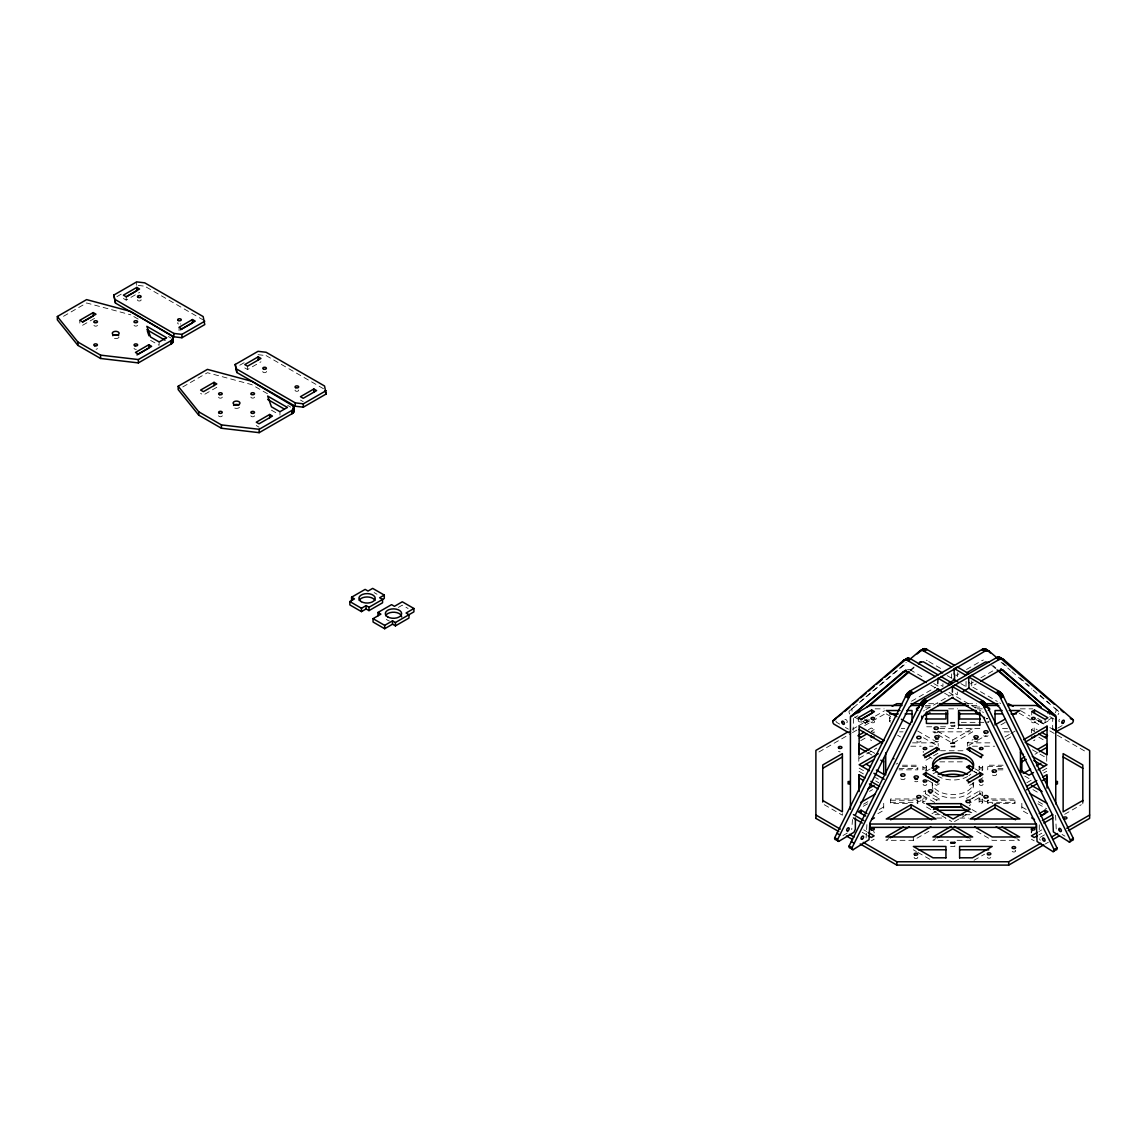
<?xml version="1.0" encoding="UTF-8"?>
<svg xmlns="http://www.w3.org/2000/svg" width="1147" height="1147" viewBox="0 0 1147 1147"><rect width="100%" height="100%" fill="white"/><g stroke="black" fill="none" stroke-linecap="round" stroke-linejoin="round"><path stroke-width="0.75" stroke-dasharray="5 3.75" d="M853.468 718.309L853.167 730.381M1039.282 829.654L1039.297 824.836M1055.598 815.245L1056.272 830.256M852.493 819.503L851.719 829.668M866.903 824.607L866.114 837.97M942.934 683.698L942.92 686.48L940.024 684.788M951.637 678.078L951.652 673.891M957.329 691.999L957.315 694.781L954.404 693.089M957.329 676.773L957.344 672.601M966.032 686.379L966.061 680.816M971.738 680.902L971.71 686.48L976.24 683.856M1053.677 729.965L1052.659 728.531L1052.702 718.897M866.831 721.635L865.455 723.097L861.712 721.219M849.784 714.022A2.624 1.52 60 0 1 849.095 711.255L906.445 663.066M853.999 707.068L851.318 709.348L854.214 707.685M859.347 702.494L906.216 662.464M910.101 670.249L914.159 666.794M910.302 670.88L914.36 667.425M923.507 710.997L924.41 710.423M63.515 316.3L86.599 302.966L130.83 314.837M116.879 296.657L121.453 294.033M94.498 318.407L82.584 325.275L79.817 323.669L79.817 320.314M123.403 298.507L126.184 300.113L139.576 292.37M182.789 386.94L207.421 372.718L251.637 384.589L268.169 394.124M239.78 365.219L244.354 362.581M216.797 387.299L203.406 395.027L200.625 393.421M244.784 367.929L247.566 369.535L260.957 361.807M398.382 607.408L402.296 605.143L408.103 608.498M854.902 717.448L857.884 715.728M858.286 717.764L858.286 721.119L861.067 722.725L868.508 718.423M852.508 729.248L857.096 726.61M858.616 725.721L869.297 719.556M875.405 716.029L884.552 710.753M864.594 722.897L869.01 721.262L866.1 722.94M865.096 723.069L867.992 721.391M865.455 723.097L869.469 720.803M818.944 751.988L850.988 733.478M852.508 732.603L857.096 729.965M864.723 725.549L886.086 713.219M911.521 701.233L935.723 687.254M955.924 675.597L958.949 673.848M966.52 669.49L980.126 661.618M868.379 729.707L871.347 727.987L874.129 729.592L874.129 732.947L871.347 731.342M871.161 731.313L874.129 729.592M860.737 740.675L865.196 738.094M925.916 709.549L951.637 694.695L954.533 696.387M970.319 683.913L973.344 682.164M980.9 677.791L994.521 669.934M859.146 758.267L876.709 748.116M937.472 731.141L952.77 739.973L972.656 728.488L972.656 731.843L952.77 743.328L932.884 731.843L972.656 731.843M869.526 791.373L872.595 789.609M925.987 760.174L939.379 752.446L939.379 749.091M967.351 746.21L967.351 742.855L973.201 739.471M863.533 804.176L867.935 801.638M1000.915 724.861L1005.302 722.338M863.218 806.327L867.605 803.803M968.814 745.364L976.14 741.134M977.602 740.288L986.391 735.213M925.858 771.458L930.332 768.877M933.099 773.838L937.572 771.257M879.319 809.481L883.706 806.958M1004.973 736.933L1009.374 734.395M1010.837 733.564L1015.224 731.026M877.856 813.682L883.706 810.298L883.706 799.76M1006.435 739.442L1010.837 736.904M843.002 835.532L847.332 833.023M1031.411 732.947L1031.411 729.592L1034.178 727.987L1037.16 729.707M1041.175 721.922C1043.067 726.883 1049.347 717.936 1052.043 718.194M939.336 783.774L936.554 785.38L926.145 779.358M1037.691 718.423L1045.132 722.725L1047.899 721.119M1057.749 728.144L1062.079 725.635M936.239 799.975L939.006 798.369L939.006 801.724L922.833 792.247L925.615 790.641L925.615 793.996L922.833 795.602L936.239 803.33M871.347 840.823L874.129 839.217M969.588 785.394L977.029 781.107M978.52 780.247L982.979 777.666L980.198 776.06M888.853 838.629L885.914 840.321L913.299 840.321L930.862 830.184M931.923 813.739L936.382 811.158M1035.01 754.253L1037.935 752.561M966.477 798.398L979.882 790.67L982.649 792.276L982.649 795.631L969.258 803.359M969.258 800.004L982.649 792.276M972.427 798.312L979.882 794.025L982.649 795.631M954.519 821.539L970.262 812.449M1042.537 770.727L1047.039 768.117M1026.823 782.727L1032.945 779.2M1043.655 773.006L1046.724 771.243M935.938 838.557L932.884 840.321L948.44 840.321M974.032 860.279L984.613 854.171M1064.66 814.313L1081.291 804.707M1038.852 831.561L1041.82 829.84M1038.852 834.916L1041.82 833.195M1040.143 837.382L1044.602 834.801M1045.347 843.948L1048.415 842.185M981.646 660.744L983.423 659.998M1040.472 721.492C1035.841 721.176 1040.788 719.599 1043.383 723.198M907.463 669.404L909.542 669.576M928.697 703.699L937.558 703.699M967.724 703.699L976.584 703.699M925.328 705.491L932.497 705.491M971.91 705.491L979.065 705.491M925.142 707.054L930.461 707.054M974.821 707.054L980.14 707.054M875.161 708.846L884.122 708.846M948.612 708.846L957.573 708.846M977.287 708.846L982.649 708.846M1020.271 708.846L1032.816 708.846M961.329 722.352L988.757 722.352M950.72 723.097L954.82 723.097M950.72 725.664L954.82 725.664M931.708 726.782L926.403 726.782L926.403 723.427M940.554 726.782L947.623 726.782M901.313 728.488L904.739 728.488M939.794 728.488L979.782 728.474L979.782 725.119M1002.507 728.488L1007.639 728.488M899.606 731.843L903.033 731.843M1004.213 731.843L1009.346 731.843M912.525 742.855L938.189 742.855L938.189 746.21M967.351 742.855L993.015 742.855M950.72 743.643L954.82 743.643M910.804 746.21L921.07 746.21M929.629 746.21L933.056 746.21M950.72 746.21L954.82 746.21M972.484 746.21L977.617 746.21M984.456 746.21L994.721 746.21M939.78 761.852L965.917 761.852M902.474 765.221L917.786 765.221L917.786 769.838L899.062 769.838M1003.066 765.221L987.739 765.221L987.739 769.838M902.474 766.483L917.786 766.483M987.739 766.483L1004.772 766.483M899.062 768.576L917.786 768.576M997.962 768.576L1006.478 768.576M997.962 769.838L1006.478 769.838M917.786 798.972L890.559 798.972L890.559 803.588L907.578 803.588M991.151 798.972L1014.98 798.972L1014.98 803.588L994.549 803.588M890.559 800.233L917.786 800.233L917.786 803.588L914.388 803.588M1014.98 800.233L987.739 800.233L987.739 803.588L992.858 803.588M890.559 802.327L917.786 802.327M987.739 802.327L1014.98 802.327M957.085 840.321L972.656 840.321L969.602 838.557M940.454 750.74L965.172 750.755M935.077 814.7L942.131 814.7M965.086 814.714L972.154 814.728M936.841 818.04L945.673 818.055M959.795 818.069L968.613 818.069M138.271 285.431L144.723 286.191M258.046 354.681L264.498 355.427M926.289 660.17L927.192 660.629M909.987 669.748L924.597 678.207M1049.806 716.588L1055.756 720.029M1020.758 710.767L1029.949 716.072M1036.071 719.613L1043.727 724.029M1049.849 727.556L1054.437 730.209M1019.239 713.233L1040.659 725.607M1049.849 730.911L1086.582 752.131M1031.411 729.592L1034.379 731.313M1038.852 737.234L1044.802 740.675M1032.4 749.808L1047.039 758.267M1024.744 776.075L1029.002 778.541M1032.945 789.609L1037.533 792.262M917.686 731.026L938.189 742.855M266.118 355.613L324.544 389.349M886.244 713.878L892.309 717.377M1038.264 801.638L1044.114 805.022M146.271 287.08L203.162 319.927M923.55 737.75L936.726 745.364M1037.935 803.803L1046.724 808.864M975.251 768.906L979.724 771.487M973.975 771.372L976.943 773.092M973.774 771.401L976.742 773.121M897.628 735.241L900.567 736.933M1021.834 806.958L1026.221 809.481M929.056 756.676L932.038 758.396M1027.683 813.682L1021.834 810.298L1021.834 799.76M300.442 400.059L303.209 401.665M133.826 316.572L139.834 320.042M168.38 336.515L171.376 338.25M287.696 405.407L290.693 407.142M1031.411 839.217L1034.178 840.823M870.53 750.898L874.917 753.436M971.996 809.538L976.484 812.133M867.605 752.561L871.992 755.099M967.509 810.298L974.993 814.628M1016.686 838.629L1019.611 840.321L992.241 840.321L974.678 830.184M150.615 340.415L159.132 345.319L159.132 341.964M271.438 410.167L278.535 414.253M933.056 794.943L939.006 798.369M859.146 768.117L863.576 770.684M875.39 777.494L878.344 779.2M926.518 807.015L951.623 821.51M863.404 773.895L858.816 771.243L858.816 774.598M875.648 780.964L878.702 782.727M256.283 425.551L259.05 427.157M913.356 849.798L916.381 851.547M917.901 852.422L931.507 860.279M824.249 804.707L842.4 815.187L842.4 811.832M863.72 829.84L866.688 831.561M862.229 832.335L868.379 835.747M374.123 592.583L377.019 594.246M928.712 661.518L942.433 669.504M972.914 687.239L997.288 701.434M947.15 675.612L951.723 678.278M960.856 683.598L966.964 687.139M933.744 683.526L939.837 687.067M948.985 692.387L980.986 711.011M930.848 685.203L935.407 687.856M944.554 693.175L950.648 696.731M864.623 719.542L867.505 721.219M1062.093 834.486L1064.975 836.163M854.515 717.033L860.279 720.388M839.661 724.101L836.78 722.424A2.624 1.52 60 0 1 835.905 721.09M845.425 727.456L848.321 729.134M1033.246 690.164L1058.91 711.627A2.624 1.505 -59.7 0 1 1058.021 714.624M1052.659 728.531L1055.555 730.223M1038.365 720.732L1042.881 723.356M1052.76 729.048L1055.813 731.069M1038.522 721.062L1042.523 723.399M982.506 711.9L983.409 712.488M999.725 702.896L1000.6 703.641M1002.693 662.808L1008.041 667.454M1020.084 677.92L1029.461 686.049M1040.171 695.354L1049.548 703.484M1054.896 708.143L1058.91 711.627M1001.13 662.278L1010.493 670.407M1011.84 671.568L1031.913 689.003M993.245 665.805L995.911 668.113M991.682 665.26L995.682 668.744M1040.272 840.307L1039.497 838.83M1082.811 800.491L1082.811 803.846M1046.724 756.26L1046.724 763.285M1045.132 719.37L1045.132 722.725M1034.178 727.987L1034.178 731.342M1031.726 711.627L1031.726 714.982M1031.268 829.08L1031.268 832.435M982.707 766.483A1.792 1.032 0 0 1 979.997 767.386A1.792 1.032 0 0 1 979.997 765.579A1.792 1.032 0 0 1 982.707 766.483L982.707 769.838A1.792 1.032 0 0 1 979.997 770.741A1.792 1.032 0 0 1 979.997 768.934A1.792 1.032 0 0 1 982.707 769.838M982.707 798.972L982.707 802.327A1.792 1.032 0 0 1 979.997 803.215A1.792 1.032 0 0 1 979.997 801.423A1.792 1.032 0 0 1 982.707 802.327M979.882 790.67L979.882 794.025M979.108 766.483L979.108 769.838M979.108 798.972L979.108 802.327M973.301 786.082L973.301 782.727A20.531 11.857 0 0 1 952.77 794.584A20.531 11.857 0 0 1 932.239 782.727L932.239 786.082M958.577 725.119L958.577 728.474M954.82 845.712L954.82 846.5L950.72 846.5L950.72 845.712M952.77 739.973L952.77 743.328M926.432 766.483L926.432 769.838A1.792 1.032 0 0 1 923.736 770.741A1.792 1.032 0 0 1 923.736 768.934A1.792 1.032 0 0 1 926.432 769.838M922.833 766.483L922.833 769.838M922.833 798.972L922.833 802.327M913.299 836.966L913.299 840.321M889.642 717.836L889.642 721.191M861.067 719.37L861.067 722.725M858.816 756.26L858.816 763.285M279.954 411.73L279.954 415.071M247.566 366.18L247.566 369.535M179.061 327.282L179.061 330.637M136.665 281.89L136.665 285.245M126.184 296.758L126.184 300.113M1059.484 721.75A1.792 1.032 -59.7 0 1 1059.498 719.212M1056.014 709.921A2.624 1.505 -59.7 0 1 1055.312 712.674M852.106 711.197A2.624 1.52 60 0 1 852.006 709.577M844.909 719.714A1.792 1.032 60 0 1 847.103 720.99A1.792 1.032 60 0 1 845.999 722.553M266.333 371.37A1.792 1.032 0 0 1 264.599 372.675A1.792 1.032 0 0 1 262.864 371.37M298.607 389.994A1.792 1.032 0 0 1 296.858 391.299A1.792 1.032 0 0 1 295.123 389.994M254.505 397.077A1.792 1.032 0 0 1 252.698 398.109A1.792 1.032 0 0 1 250.906 397.077M254.505 415.759A1.792 1.032 0 0 1 252.698 416.791A1.792 1.032 0 0 1 250.906 415.759M222.231 415.701A1.792 1.032 0 0 1 220.439 416.748A1.792 1.032 0 0 1 218.633 415.701M239.494 407.4A3.427 1.979 0 0 1 233.558 407.4M222.231 397.134A1.792 1.032 0 0 1 220.439 398.167A1.792 1.032 0 0 1 218.633 397.134M97.423 325.375A1.792 1.032 0 0 1 95.688 326.149A1.792 1.032 0 0 1 93.954 325.375M136.321 349.305A1.792 1.032 0 0 1 134.056 348.301M119.016 337.175A3.427 1.979 0 0 1 115.704 338.637A3.427 1.979 0 0 1 112.406 337.175M137.525 325.332A1.792 1.032 0 0 1 135.79 326.106A1.792 1.032 0 0 1 134.056 325.332M97.366 348.53A1.792 1.032 0 0 1 96.09 349.262M141.038 299.668A1.792 1.032 0 0 1 139.303 300.987A1.792 1.032 0 0 1 137.568 299.668M180.739 323.87A1.792 1.032 0 0 1 180.366 324.028M178.574 324.028A1.792 1.032 0 0 1 177.914 322.608M917.672 857.253A1.792 1.032 0 0 1 915.937 858.558A1.792 1.032 0 0 1 914.202 857.253M1015.109 850.228A1.792 1.032 0 0 1 1015.109 851.691A1.792 1.032 0 0 1 1012.572 851.691A1.792 1.032 0 0 1 1012.572 850.228M1034.852 739.715A1.792 1.032 0 0 1 1033.519 740.718M982.176 799.703A1.792 1.032 0 0 1 979.624 799.703A1.792 1.032 0 0 1 979.624 798.24A1.792 1.032 0 0 1 982.176 798.24M871.577 740.632A1.792 1.032 0 0 1 870.673 739.729M990.779 857.469A1.792 1.032 0 0 1 989.044 858.243A1.792 1.032 0 0 1 987.309 857.469M890.545 722.08A1.792 1.032 0 0 1 890.545 720.287M873.383 831.532A1.792 1.032 0 0 1 874.043 832.951M840.149 751.844A1.792 1.032 0 0 1 838.586 751.328M972.599 783.014A20.531 11.857 0 0 1 960.627 797.036A20.531 11.857 0 0 1 934.991 792.004M932.941 789.15A20.531 11.857 0 0 1 932.941 783.014M890.545 718.739A1.792 1.032 0 0 1 890.545 716.932M923.364 798.24A1.792 1.032 0 0 1 925.901 798.24A1.792 1.032 0 0 1 925.901 799.703A1.792 1.032 0 0 1 923.364 799.703M924.64 803.359A1.792 1.032 0 0 1 922.905 802.054A1.792 1.032 0 0 1 925.529 801.423M1031.511 832.951A1.792 1.032 0 0 1 1032.171 831.532M938.26 731.198A2.179 1.262 0 0 1 936.153 732.775A2.179 1.262 0 0 1 934.059 731.198M1034.938 721.248A1.792 1.032 0 0 1 1033.375 722.796A1.792 1.032 0 0 1 1031.813 721.248M921.041 800.133A2.179 1.262 0 0 1 918.876 801.38A2.179 1.262 0 0 1 916.697 800.119M989.345 721.105A2.738 1.577 0 0 1 987.682 721.836M986.262 718.782A2.738 1.577 0 0 1 987.682 718.782M920.969 741.177A2.179 1.262 0 0 1 918.876 742.109A2.179 1.262 0 0 1 916.783 741.177M988.04 735.643A2.179 1.262 0 0 1 985.947 736.575A2.179 1.262 0 0 1 983.854 735.643M874.358 721.248A1.792 1.032 0 0 1 872.795 722.811A1.792 1.032 0 0 1 871.247 721.248M988.126 800.133A2.179 1.262 0 0 1 985.947 801.38A2.179 1.262 0 0 1 983.768 800.119M926.762 784.362A1.792 1.032 0 0 1 924.955 785.394A1.792 1.032 0 0 1 923.163 784.362M970.878 774.053A20.531 11.857 0 0 1 968.828 775.745M967.609 776.505A20.531 11.857 0 0 1 935.307 774.053M996.399 774.096A2.179 1.262 0 0 1 994.291 775.673A2.179 1.262 0 0 1 992.198 774.096M905.012 778.397A2.179 1.262 0 0 1 902.832 779.645A2.179 1.262 0 0 1 900.667 778.397M917.786 781.379A2.179 1.262 0 0 1 914.718 781.379M977.588 741.22A2.179 1.262 0 0 1 974.52 741.22M938.475 741.206A2.179 1.262 0 0 1 935.407 741.206M897.599 763.142A2.179 1.262 0 0 1 896.065 764.017M970.19 804.391A2.179 1.262 0 0 1 969.186 805.811M983.022 784.362A1.792 1.032 0 0 1 981.23 785.394A1.792 1.032 0 0 1 979.423 784.362M923.407 752.389A1.792 1.032 0 0 1 923.407 751.357M987.682 718.481A2.738 1.577 0 0 1 986.262 718.481M389.407 621.014A8.158 4.717 0 0 1 386.424 619.294M954.82 722.309L950.72 722.309L950.72 726.452L954.82 726.452L954.82 722.309M954.82 742.855L950.72 742.855L950.72 746.998L954.82 746.998L954.82 742.855M923.364 767.214A1.792 1.032 0 0 0 926.375 766.755A1.792 1.032 0 0 0 924.167 765.479A1.792 1.032 0 0 0 923.364 767.214"/><path stroke-width="1.5" d="M859.146 791.53L859.146 774.626L864.996 777.996M1047.039 726.166L1047.039 754.912L1025.088 742.238L1047.039 729.521L1047.039 726.166L1023.626 739.7M952.397 692.157L952.426 686.58L955.322 684.902L982.549 700.745L986.32 704.43L1056.989 847.963A2.624 1.52 60 0 1 1055.885 849.941L1052.989 851.619L1037.06 841.511L1036.401 824.908L983.38 717.262L979.61 713.577L952.182 697.62M968.857 673.705L957.243 666.937L954.333 668.615L954.032 674.035M968.713 682.565L968.728 676.988L971.638 675.311L998.865 691.168L1002.621 694.853L1073.291 838.371A2.624 1.52 60 0 1 1072.187 840.364L1069.291 842.027L1053.362 831.919L1052.702 815.316L999.682 707.685L995.911 703.986L968.484 688.028M855.404 817.983L855.347 829.209L853.985 832.263L838.701 841.382L835.805 839.69A2.624 1.505 -59.7 0 1 834.715 837.697L907.033 693.605L910.073 690.967L982.592 649.145L985.803 649.059L990.42 652.987M954.562 674.207L954.533 679.77L948.727 683.125M968.957 682.508L968.928 688.085L963.122 691.44M980.785 681.232L999.84 670.292L1003.037 670.221L1055.641 715.785L1056.287 731.528L1072.201 723.169A2.624 1.505 -59.7 0 0 1073.305 719.929L1003.697 659.496L1001.618 658.751L998.994 659.611L927.364 700.975L924.324 703.613L852.02 847.705A2.624 1.505 -59.7 0 0 853.096 849.698L869.01 839.676L869.813 823.087L923.521 715.785L927.306 712.115L953.028 697.261M57.35 316.5L77.91 342.035L100.592 355.14L138.357 359.556L171.649 340.344L173.054 338.924L173.197 336.774L130.83 311.482L86.599 299.611L57.35 316.5L57.35 319.855L77.91 345.39L100.592 358.481L138.357 362.911L171.649 343.699L173.283 341.749L172.523 339.125M178.172 386.252L198.718 411.787L221.414 424.892L259.165 429.308L292.471 410.096L293.876 408.69L294.019 406.525L251.637 381.234L207.421 369.377L178.172 386.252L178.172 389.607L198.718 415.142L221.414 428.247L259.165 432.663L292.471 413.45L294.205 410.97L292.815 408.418M850.529 731.213L849.798 732.517L848.293 732.489L833.883 724.101A2.624 1.52 60 0 1 832.794 720.846L903.306 660.6L907.148 658.364L910.933 659.066L938.16 674.909M838.701 841.382A2.624 1.505 -59.7 0 1 837.625 839.403L910.345 694.838L985.502 650.836L988.7 650.765L997.331 658.163M853.096 849.698L850.199 847.991A2.624 1.505 -59.7 0 1 849.11 846.013L919.736 704.616L923.564 699.856L996.083 657.919L999.109 657.059L1054.337 704.287M855.433 814.771L909.141 707.47L912.912 703.799L938.633 688.96M841.927 713.835L835.016 718.94M844.608 711.541L849.97 706.968M852.651 704.688L857.999 700.114M860.68 697.82L866.028 693.247M868.709 690.953L874.071 686.379M876.738 684.099L882.1 679.526M884.781 677.232L907.148 658.364M910.231 659.023L920.209 650.593L922.546 650.392L951.551 666.995M917.156 653.919L923.12 648.915L925.887 648.844L954.462 665.317M903.248 671.769L850.587 716.76L906.159 670.092L903.248 671.769L907.076 671.425L926.274 682.537M866.888 707.169L908.754 671.411M850.429 809.295L850.429 716.674L869.799 705.491L908.954 672.042M918.417 663.955L921.113 661.647M919.564 662.177L923.378 661.833L942.576 672.945M113.84 295.066L136.665 281.89L144.723 282.836L203.162 316.572L204.768 324.572L181.943 337.734L173.871 336.788L115.474 303.08L113.84 295.066L115.474 303.08M93.208 312.586L79.817 320.314L82.584 321.92L95.99 314.192L93.208 312.586L93.208 315.941L82.785 321.949M136.808 287.41L123.403 295.152L126.184 296.758L139.576 289.015L136.808 287.41L136.808 290.765L126.385 296.786M148.852 344.717L135.461 352.444L138.242 354.05L151.633 346.322L148.852 344.717L148.852 348.071L136.952 354.939M192.452 319.54L179.061 327.282L181.828 328.888L195.234 321.146L192.452 319.54L192.452 322.895L180.538 329.777M115.474 299.725L173.871 333.447L181.943 334.379L204.768 321.217M235.221 364.488L258.046 351.326L266.118 352.272L324.544 385.994L326.149 393.995L303.324 407.171L295.252 406.224L236.856 372.503L235.221 364.488L236.856 372.503M214.03 382.338L200.625 390.066L203.406 391.672L216.797 383.944L214.03 382.338L214.03 385.693M258.19 356.846L244.784 364.574L247.566 366.18L260.957 358.452L258.19 356.846L258.19 360.201M269.674 414.468L256.283 422.196L259.05 423.802L272.456 416.074L269.674 414.468L269.674 417.823M313.834 388.976L300.442 396.704L303.209 398.31L316.615 390.582L313.834 388.976L313.834 392.331M236.856 369.148L295.252 402.869L303.324 403.816L326.149 390.64M351.584 600.555L351.584 597.214L365.133 589.386L368.029 591.063L372.66 588.382L384.288 595.092L384.288 598.447L369.004 607.265L366.094 605.587L361.463 608.268L349.849 601.558L349.849 604.913L361.463 611.623L366.094 608.942L369.004 610.62L382.553 602.792L382.553 599.437L379.643 597.759L384.288 595.092M349.849 601.558L354.48 598.877L351.584 597.214M377.994 615.81L377.994 612.455L391.557 604.641L394.453 606.319L402.296 601.788L413.909 608.498L413.909 611.853L395.428 622.52L392.518 620.842L384.675 625.373L373.062 618.663L373.062 622.018L384.675 628.728L392.518 624.197L395.428 625.875L408.977 618.047L408.977 614.692L406.067 613.014L413.909 608.498M373.062 618.663L380.904 614.132L377.994 612.455M919.607 651.023L923.822 648.672M903.306 660.6L907.894 658.192M921.299 650.292L924.195 648.614M903.908 660.185L908.295 658.192M921.701 650.277L924.597 648.6M905.399 659.855L908.711 658.22M922.116 650.306L925.012 648.629M905.815 659.898L909.141 658.306M922.546 650.392L925.443 648.715M922.977 650.507L925.887 648.844M906.23 659.969L909.585 658.421M906.675 660.099L910.03 658.593M923.421 650.679L926.332 649.001M924.324 651.152L927.235 649.474M907.119 660.271L908.023 660.744L910.933 659.066M832.794 720.846L835.704 719.169M871.677 710.022L858.286 717.764L861.067 719.37L874.458 711.627L871.677 710.022L871.677 713.377L861.254 719.398M847.934 731.886L815.89 750.396L815.89 818.413M892.18 706.337L896.768 703.699L902.087 703.699M863.906 732.288L857.956 735.729L860.737 737.32M966.391 672.931L985.445 661.977L989.244 662.335M859.447 738.209L866.888 733.922M822.729 768.318L842.4 756.963M925.457 715.37L929.988 712.746M878.33 753.694L859.146 764.762L869.483 770.741M862.1 766.411L873.914 759.601M968.728 676.988L995.954 692.831L998.865 691.168M952.426 686.58L979.653 702.423L982.549 700.745M995.954 692.831L996.858 693.419L999.768 691.741M979.653 702.423L980.556 703.011L983.452 701.333M996.858 693.419L1000.213 692.1M980.556 703.011L983.897 701.677M981 703.355L984.341 702.064M997.302 693.763L1000.643 692.473M997.747 694.15L1001.073 692.903M981.431 703.742L984.771 702.48M998.162 694.566L1001.489 693.347M981.861 704.158L985.187 702.939M998.578 695.025L1001.89 693.82M982.276 704.602L985.574 703.412M982.678 705.09L985.961 703.914M998.98 695.498L1002.263 694.322M999.367 696L1002.621 694.853M983.065 705.591L986.32 704.43M1069.291 842.027A2.624 1.52 60 0 0 1070.395 840.048L1000.055 697.061L1002.965 695.397M1052.989 851.619A2.624 1.52 60 0 0 1054.079 849.64L983.753 706.652L986.664 704.975M1000.657 698.193L1003.568 696.516M984.355 707.785L987.266 706.108M936.612 747.486L923.206 755.213L925.987 756.819L939.379 749.091L936.612 747.486L936.612 750.841L924.697 757.708M867.992 788.907L874.114 785.38M860.608 802.513L875.247 794.068M996.514 724.044L1005.302 718.983M1012.629 714.753L1019.941 710.523L1009.274 710.523M931.808 768.017L936.282 765.45L939.063 767.056L933.099 770.483M925.944 772.677L923.163 774.282L936.554 782.025L939.336 780.419L925.944 772.677L925.944 776.032L937.845 782.914M867.017 813.61L861.067 810.169L858.286 811.775L865.727 816.062M980.255 756.848L983.022 755.242L969.631 747.514L966.849 749.12L981.531 757.737M1034.508 710.022L1031.726 711.627L1045.132 719.37L1047.899 717.764L1034.508 710.022L1034.508 713.377M933.3 770.512L936.282 768.805L936.282 765.45M871.677 819.503L874.458 817.897M973.774 768.046L969.301 765.479L966.52 767.071L972.484 770.512M911.134 804.635L886.244 819.001L936.024 819.001L911.134 804.635L911.134 807.99L931.636 819.818M890.646 819.818L911.134 807.99M968.297 782.942L982.979 774.311L980.198 772.705L966.806 780.447L969.588 782.053M1044.802 737.32L1047.584 735.729L1041.619 732.288M903.492 826.829L885.914 836.966L913.299 836.966L930.862 826.829M933.414 809.524L937.873 806.958L962.276 806.958M1024.758 756.805L1021.834 758.497L1021.834 772.548M1037.935 749.206L1046.724 744.131L1046.724 754.669M890.316 837.783L909.342 826.801M1021.834 761.852L1026.221 759.314M1039.397 751.715L1046.724 747.486M1023.296 773.465L1030.608 769.236M1036.472 765.852L1040.859 763.314M1033.519 772.576L1029.002 775.186L1020.472 770.254M1038.021 769.967L1047.039 764.762L1032.271 756.231M951.236 826.37L932.884 836.966L972.656 836.966L954.304 826.37M937.472 837.668L952.77 828.837L968.068 837.668M995.051 804.635L970.161 819.001L1019.941 819.001L995.051 804.635L995.051 807.99L974.563 819.818M1026.551 786.455L1036.802 780.534M1042.652 777.164L1047.039 774.626L1047.039 788.147M1026.551 789.81L1036.802 783.888M1042.652 780.505L1047.039 777.981M1039.168 813.61L1045.132 810.169L1047.899 811.775L1040.458 816.062M1040.659 816.105L1045.132 813.524L1045.132 810.169M1042.351 820.592L1052.774 814.585M1082.811 800.491L1063.14 811.832L1063.14 753.622L1082.811 764.963L1082.811 802.068M1043.842 823.087L1052.774 817.94M1037.361 832.421L1031.411 835.862L1034.178 837.468L1037.361 835.776M863.232 842.357L896.839 861.755L1008.7 861.755L1040.773 843.231M1051.469 837.066L1057.577 833.539M1066.739 828.249L1089.65 815.015M860.178 843.948L896.839 865.11L1008.7 865.11L1043.827 844.823M1052.989 839.532L1059.097 836.005M1068.273 830.715L1089.65 818.37L1089.65 750.539L1055.971 731.098M1070.395 840.048L1073.291 838.371M1054.079 849.64L1056.989 847.963M910.947 703.699L919.822 703.699M939.336 703.699L965.946 703.699M985.459 703.699L997.876 703.699M869.799 705.491L902.044 705.491M910.99 705.491L919.951 705.491M937.873 705.491L968.326 705.491M986.234 705.491L998.779 705.491M1007.74 705.491L1036.401 705.491L1055.756 716.674L1055.756 803.961M899.994 710.523L886.244 710.523L896.868 716.66M906.876 710.523L912.037 710.523L912.037 722.151M929.945 710.523L947.623 710.523L947.623 723.556L926.403 723.427L926.403 712.144M976.255 710.523L958.577 710.523L958.577 725.234M1002.163 710.523L995.051 710.523L995.051 725.047M889.685 713.878L898.273 713.878M905.155 713.878L912.037 713.878M926.403 713.878L947.623 713.878M958.577 713.878L979.782 713.878M995.051 713.878L1002.163 713.878M1011.052 713.878L1016.385 713.878M925.357 718.997L945.931 718.997L945.931 712.516M980.183 718.997L959.609 718.997L959.609 712.516M958.577 725.119L979.782 725.119M939.78 758.497L965.917 758.497M960.928 803.66L926.518 803.674L953.1 819.001L970.262 809.094L960.928 803.66L960.985 807.087L968.713 811.56M931.679 807.015L960.985 807.087M967.509 810.298L937.873 810.298L937.873 806.958M918.503 849.798L945.931 849.798M959.609 849.798L988.757 849.798M945.931 857.798L933.013 857.798L913.356 846.457L945.931 846.457L945.931 857.913M959.609 857.798L972.513 857.798L992.184 846.457L959.609 846.457L959.609 857.913M943.895 814.7L963.322 814.714M1008.514 703.699L1013.116 706.351M1038.852 733.894L1046.093 738.209M1063.14 756.963L1082.811 768.318M975.538 712.746L980.083 715.37M1020.457 752.762L1023.411 754.468M1033.748 760.447L1044.085 766.411M1031.425 785.38L1042.136 791.559M901.413 719.284L910.517 724.531M1029.476 793.222L1047.039 803.359M972.283 770.54L969.301 768.82L969.301 765.479M1031.726 817.897L1034.508 819.503M859.146 729.521L882.573 743.055M995.051 807.99L1015.554 819.818M146.845 329.676L165.025 340.172M267.667 399.428L284.327 409.049M869.068 750.052L858.816 744.131L858.816 754.669M1002.048 826.829L1019.611 836.966L992.241 836.966L974.678 826.829M858.816 747.486L866.143 751.715M880.781 760.16L883.706 761.852M996.198 826.801L1015.224 837.783M866.143 764.16L870.53 766.698M876.394 770.081L883.706 774.311L883.706 758.497M873.914 773.293L884.251 779.272M870.86 781.379L879.649 786.455M863.533 780.505L859.146 777.981L859.146 774.626M869.397 783.888L878.172 788.964M853.411 814.585L863.834 820.592M853.411 817.94L862.343 823.087M822.729 800.491L842.4 811.832L842.4 753.622L822.729 764.963L822.729 802.068M868.179 832.421L874.129 835.862L871.347 837.468L868.179 835.776M815.89 815.015L840.321 829.123M849.497 834.414L854.071 837.066M815.89 818.37L838.801 831.589M846.443 836.005L852.551 839.532M954.333 668.615L965.946 675.368M953.243 679.153L957.817 681.82M940.927 676.529L952.555 683.282L949.644 684.96L938.031 678.207L937.73 683.612M908.023 660.744L935.249 676.587M936.941 688.745L941.515 691.412M985.101 648.815L989.302 651.195M999.496 657.116L1003.697 659.496M984.728 648.758L987.624 650.449M998.722 657.045L1002.019 658.765M984.327 648.743L987.223 650.435M998.306 657.088L1001.202 658.779M983.911 648.772L986.807 650.464M983.481 648.858L986.391 650.55M997.876 657.159L1000.772 658.851M983.036 648.973L985.947 650.664M997.431 657.288L1000.342 658.98M982.592 649.145L985.502 650.836M996.987 657.446L999.897 659.152M981.689 649.603L984.599 651.31M996.083 657.919L998.994 659.611M1003.639 670.637L1000.729 668.945L1055.641 715.785M1073.305 719.929L1070.395 718.237A2.624 1.505 -59.7 0 1 1070.481 718.71M910.073 690.967L912.969 692.659M924.468 699.269L927.364 700.975M909.17 691.541L912.066 693.247M923.564 699.856L926.461 701.548M908.725 691.885L911.621 693.591M923.12 700.2L926.016 701.892M922.675 700.588L925.572 702.279M908.281 692.272L911.191 693.964M907.851 692.688L910.761 694.394M922.245 701.003L925.156 702.695M921.83 701.448L924.726 703.14M907.435 693.132L910.345 694.838M907.033 693.605L909.944 695.311M921.428 701.921L924.324 703.613M921.041 702.423L923.952 704.115M906.646 694.107L909.557 695.813M906.288 694.638L909.198 696.329M920.683 702.939L923.579 704.645M905.944 695.182L908.854 696.874M920.338 703.484L923.249 705.176M905.341 696.301L908.238 697.993M919.736 704.616L922.632 706.308M851.332 841.554L854.228 843.26M836.937 833.252L839.848 834.944M834.715 837.697L837.625 839.403M849.11 846.013L852.02 847.705M1061.032 710.108L1063.713 712.43M998.578 670.436L1041.247 707.47L997.015 669.891M147.389 331.211L149.01 335.813M325.074 390.898L326.149 393.995M1020.457 749.421L1020.472 771.874M885.713 752.833L885.728 774.999M1046.724 776.361L1046.724 785.38M1008.7 861.755L1008.7 865.11M980.198 772.705L980.198 776.06M979.782 712.144L979.782 725.234M969.631 747.514L969.631 750.869M896.839 861.755L896.839 865.11M861.067 810.169L861.067 813.524M858.816 778.125L858.816 788.907M395.428 622.52L395.428 625.875M392.518 620.842L392.518 624.197M384.675 625.373L384.675 628.728M369.004 607.265L369.004 610.62M366.094 605.587L366.094 608.942M361.463 608.268L361.463 611.623M303.324 403.816L303.324 407.171M295.252 402.869L295.252 406.224M294.177 407.07L294.105 411.515M294.019 406.525L293.876 412.031M293.732 406.009L293.732 409.364M293.517 409.192L293.517 412.547M293.331 405.522L293.331 408.877M293.044 409.665L293.044 413.02M292.471 410.096L292.471 413.45M291.797 410.468L291.797 413.823M259.165 429.308L259.165 432.663M221.414 424.892L221.414 428.247M198.718 411.787L198.718 415.142M181.943 334.379L181.943 337.734M173.871 333.447L173.871 336.788M173.197 336.774L173.283 341.749M172.925 336.257L173.054 342.279M172.695 339.44L172.695 342.795M172.222 339.913L172.222 343.268M171.649 340.344L171.649 343.699M170.975 340.716L170.975 344.071M138.357 359.556L138.357 362.911M100.592 355.14L100.592 358.481M77.91 342.035L77.91 345.39M1047.741 712.975A1.792 1.032 -59.7 0 1 1049.534 711.943A1.792 1.032 -59.7 0 1 1049.534 714.008M858.171 712.832A1.792 1.032 60 0 1 859.734 711.943M233.558 405.421A3.427 1.979 0 0 1 238.949 405.02M112.75 335.67A3.427 1.979 0 0 1 118.671 335.67M1034.608 735.844A1.792 1.032 0 0 1 1034.15 737.191A1.792 1.032 0 0 1 1031.784 737.105M938.246 774.34A20.531 11.857 0 0 1 967.294 774.34M874.028 736.89A1.792 1.032 0 0 1 871.376 737.206A1.792 1.032 0 0 1 871.204 735.643M942.504 775.816A20.531 11.857 0 0 1 963.036 775.816M917.844 710.423A2.738 1.577 0 0 1 916.568 708.645A2.738 1.577 0 0 1 919.206 707.47M935.852 739.242A2.179 1.262 0 0 1 938.031 739.242M915.163 779.401A2.179 1.262 0 0 1 917.342 779.401M893.628 758.827A2.179 1.262 0 0 1 893.972 758.568M929.916 793.151A2.179 1.262 0 0 1 931.049 793.151M932.568 768.117A20.531 11.857 0 0 1 950.419 756.36A20.531 11.857 0 0 1 972.928 765.049M974.964 739.256A2.179 1.262 0 0 1 977.144 739.256M986.979 707.47A2.738 1.577 0 0 1 989.617 708.645A2.738 1.577 0 0 1 988.341 710.423M921.586 716.158A2.738 1.577 0 0 1 921.586 717.75M984.599 717.75A2.738 1.577 0 0 1 984.327 717.362M359.183 600.455A8.158 4.717 0 0 1 367.069 596.97A8.158 4.717 0 0 1 374.954 600.455M385.607 615.71A8.158 4.717 0 0 1 394.554 612.254A8.158 4.717 0 0 1 401.651 616.928M166.544 337.691L159.132 341.964L150.615 337.06L146.845 326.322L166.544 337.691M287.352 407.443L279.954 411.73L271.438 406.812L267.667 396.073L287.352 407.443M884.036 740.546L859.146 754.912L859.146 726.166L884.036 740.546M849.483 781.537L848.12 781.537L848.12 783.917L849.483 783.917L849.483 781.537M1057.419 781.537L1056.043 781.537L1056.043 783.917L1057.419 783.917L1057.419 781.537M1036.401 824.033L869.799 824.033L869.799 827.388L1036.401 827.388L1036.401 824.033M954.82 842.357L950.72 842.357L950.72 843.145L954.82 843.145L954.82 842.357M862.315 839.16A1.792 1.032 -59.7 0 0 863.433 836.335A1.792 1.032 -59.7 0 0 861.225 837.597A1.792 1.032 -59.7 0 0 862.315 839.16M1063.025 723.27A1.792 1.032 -59.7 0 0 1064.129 720.431A1.792 1.032 -59.7 0 0 1061.936 721.707A1.792 1.032 -59.7 0 0 1063.025 723.27M847.92 830.858A1.792 1.032 -59.7 0 0 849.038 828.019A1.792 1.032 -59.7 0 0 846.83 829.295A1.792 1.032 -59.7 0 0 847.92 830.858M1058.882 829.639A1.792 1.032 60 0 0 1061.004 831.532A1.792 1.032 60 0 0 1060.445 828.751A1.792 1.032 60 0 0 1058.882 829.639M1042.566 839.231A1.792 1.032 60 0 0 1044.702 841.124A1.792 1.032 60 0 0 1044.128 838.342A1.792 1.032 60 0 0 1042.566 839.231M841.869 722.424A1.792 1.032 60 0 0 843.991 724.316A1.792 1.032 60 0 0 843.432 721.535A1.792 1.032 60 0 0 841.869 722.424M263.695 369.176A1.792 1.032 0 0 0 266.391 368.287A1.792 1.032 0 0 0 263.695 367.384A1.792 1.032 0 0 0 263.695 369.176M295.596 387.643A1.792 1.032 0 0 0 298.607 387.184A1.792 1.032 0 0 0 296.399 385.908A1.792 1.032 0 0 0 295.596 387.643M219.163 413.092A1.792 1.032 0 0 0 222.174 412.619A1.792 1.032 0 0 0 219.966 411.343A1.792 1.032 0 0 0 219.163 413.092M251.81 413.307A1.792 1.032 0 0 0 254.505 412.404A1.792 1.032 0 0 0 251.81 411.501A1.792 1.032 0 0 0 251.81 413.307M234.82 404.776A3.427 1.979 0 0 0 239.952 403.07A3.427 1.979 0 0 0 234.82 401.35A3.427 1.979 0 0 0 234.82 404.776M251.437 394.453A1.792 1.032 0 0 0 254.448 393.995A1.792 1.032 0 0 0 252.24 392.718A1.792 1.032 0 0 0 251.437 394.453M219.536 394.668A1.792 1.032 0 0 0 222.231 393.779A1.792 1.032 0 0 0 219.536 392.876A1.792 1.032 0 0 0 219.536 394.668M134.514 322.45A1.792 1.032 0 0 0 137.525 321.977A1.792 1.032 0 0 0 135.332 320.716A1.792 1.032 0 0 0 134.514 322.45M113.997 335.024A3.427 1.979 0 0 0 119.13 333.304A3.427 1.979 0 0 0 113.997 331.598A3.427 1.979 0 0 0 113.997 335.024M134.959 345.835A1.792 1.032 0 0 0 137.654 344.946A1.792 1.032 0 0 0 134.959 344.043A1.792 1.032 0 0 0 134.959 345.835M94.728 345.806A1.792 1.032 0 0 0 97.423 344.903A1.792 1.032 0 0 0 94.728 344A1.792 1.032 0 0 0 94.728 345.806M94.412 322.493A1.792 1.032 0 0 0 97.423 322.02A1.792 1.032 0 0 0 95.23 320.744A1.792 1.032 0 0 0 94.412 322.493M178.201 320.515A1.792 1.032 0 0 0 181.212 320.056A1.792 1.032 0 0 0 179.004 318.78A1.792 1.032 0 0 0 178.201 320.515M138.027 297.331A1.792 1.032 0 0 0 141.038 296.858A1.792 1.032 0 0 0 138.83 295.582A1.792 1.032 0 0 0 138.027 297.331M1032.171 829.969A1.792 1.032 0 0 0 1034.866 829.08A1.792 1.032 0 0 0 1032.171 828.177A1.792 1.032 0 0 0 1032.171 829.969M914.675 854.902A1.792 1.032 0 0 0 917.672 854.443A1.792 1.032 0 0 0 915.478 853.167A1.792 1.032 0 0 0 914.675 854.902M871.591 829.984A1.792 1.032 0 0 0 874.286 829.08A1.792 1.032 0 0 0 871.591 828.191A1.792 1.032 0 0 0 871.591 829.984M987.768 854.587A1.792 1.032 0 0 0 990.779 854.114A1.792 1.032 0 0 0 988.571 852.852A1.792 1.032 0 0 0 987.768 854.587M838.873 748.188A1.792 1.032 0 0 0 841.884 747.715A1.792 1.032 0 0 0 839.676 746.453A1.792 1.032 0 0 0 838.873 748.188M1012.572 848.336A1.792 1.032 0 0 0 1015.582 847.877A1.792 1.032 0 0 0 1013.375 846.601A1.792 1.032 0 0 0 1012.572 848.336M1064.244 818.886A1.792 1.032 0 0 0 1066.939 817.983A1.792 1.032 0 0 0 1064.244 817.094A1.792 1.032 0 0 0 1064.244 818.886M929.385 792.104A2.179 1.262 0 0 0 932.654 791.014A2.179 1.262 0 0 0 929.385 789.925A2.179 1.262 0 0 0 929.385 792.104M993.216 772.146A2.179 1.262 0 0 0 996.471 771.071A2.179 1.262 0 0 0 993.216 769.981A2.179 1.262 0 0 0 993.216 772.146M901.743 776.132A2.179 1.262 0 0 0 905.012 775.042A2.179 1.262 0 0 0 901.757 773.953A2.179 1.262 0 0 0 901.743 776.132M915.163 778.225A2.179 1.262 0 0 0 918.417 777.136A2.179 1.262 0 0 0 915.163 776.046A2.179 1.262 0 0 0 915.163 778.225M923.693 781.738A1.792 1.032 0 0 0 926.704 781.279A1.792 1.032 0 0 0 924.496 780.003A1.792 1.032 0 0 0 923.693 781.738M974.964 738.066A2.179 1.262 0 0 0 978.219 736.991A2.179 1.262 0 0 0 974.964 735.901A2.179 1.262 0 0 0 974.964 738.066M984.857 797.853A2.179 1.262 0 0 0 988.126 796.778A2.179 1.262 0 0 0 984.857 795.688A2.179 1.262 0 0 0 984.857 797.853M924.066 749.421A1.792 1.032 0 0 0 926.762 748.518A1.792 1.032 0 0 0 924.066 747.629A1.792 1.032 0 0 0 924.066 749.421M980.327 781.91A1.792 1.032 0 0 0 983.022 781.007A1.792 1.032 0 0 0 980.327 780.103A1.792 1.032 0 0 0 980.327 781.91M1032.472 719.312A1.792 1.032 0 0 0 1035.182 718.409A1.792 1.032 0 0 0 1032.472 717.506A1.792 1.032 0 0 0 1032.472 719.312M980.327 749.421A1.792 1.032 0 0 0 983.022 748.518A1.792 1.032 0 0 0 980.327 747.629A1.792 1.032 0 0 0 980.327 749.421M942.834 775.028A20.531 11.857 0 0 0 973.631 764.762A20.531 11.857 0 0 0 942.834 754.497A20.531 11.857 0 0 0 942.834 775.028M935.063 729.248A2.179 1.262 0 0 0 938.332 728.159A2.179 1.262 0 0 0 935.077 727.083A2.179 1.262 0 0 0 935.063 729.248M917.786 797.853A2.179 1.262 0 0 0 921.041 796.778A2.179 1.262 0 0 0 917.786 795.688A2.179 1.262 0 0 0 917.786 797.853M967.007 802.456A2.179 1.262 0 0 0 970.276 801.366A2.179 1.262 0 0 0 967.007 800.276A2.179 1.262 0 0 0 967.007 802.456M935.852 738.051A2.179 1.262 0 0 0 939.106 736.976A2.179 1.262 0 0 0 935.852 735.887A2.179 1.262 0 0 0 935.852 738.051M871.906 719.312A1.792 1.032 0 0 0 874.602 718.409A1.792 1.032 0 0 0 871.906 717.52A1.792 1.032 0 0 0 871.906 719.312M917.786 738.582A2.179 1.262 0 0 0 921.041 737.507A2.179 1.262 0 0 0 917.786 736.417A2.179 1.262 0 0 0 917.786 738.582M984.857 733.062A2.179 1.262 0 0 0 988.126 731.972A2.179 1.262 0 0 0 984.857 730.883A2.179 1.262 0 0 0 984.857 733.062M361.291 601.659A8.158 4.717 0 0 0 374.954 599.537A8.158 4.717 0 0 0 364.947 593.773A8.158 4.717 0 0 0 361.291 601.659M387.715 616.914A8.158 4.717 0 0 0 401.364 614.792A8.158 4.717 0 0 0 391.371 609.028A8.158 4.717 0 0 0 387.715 616.914"/></g></svg>
